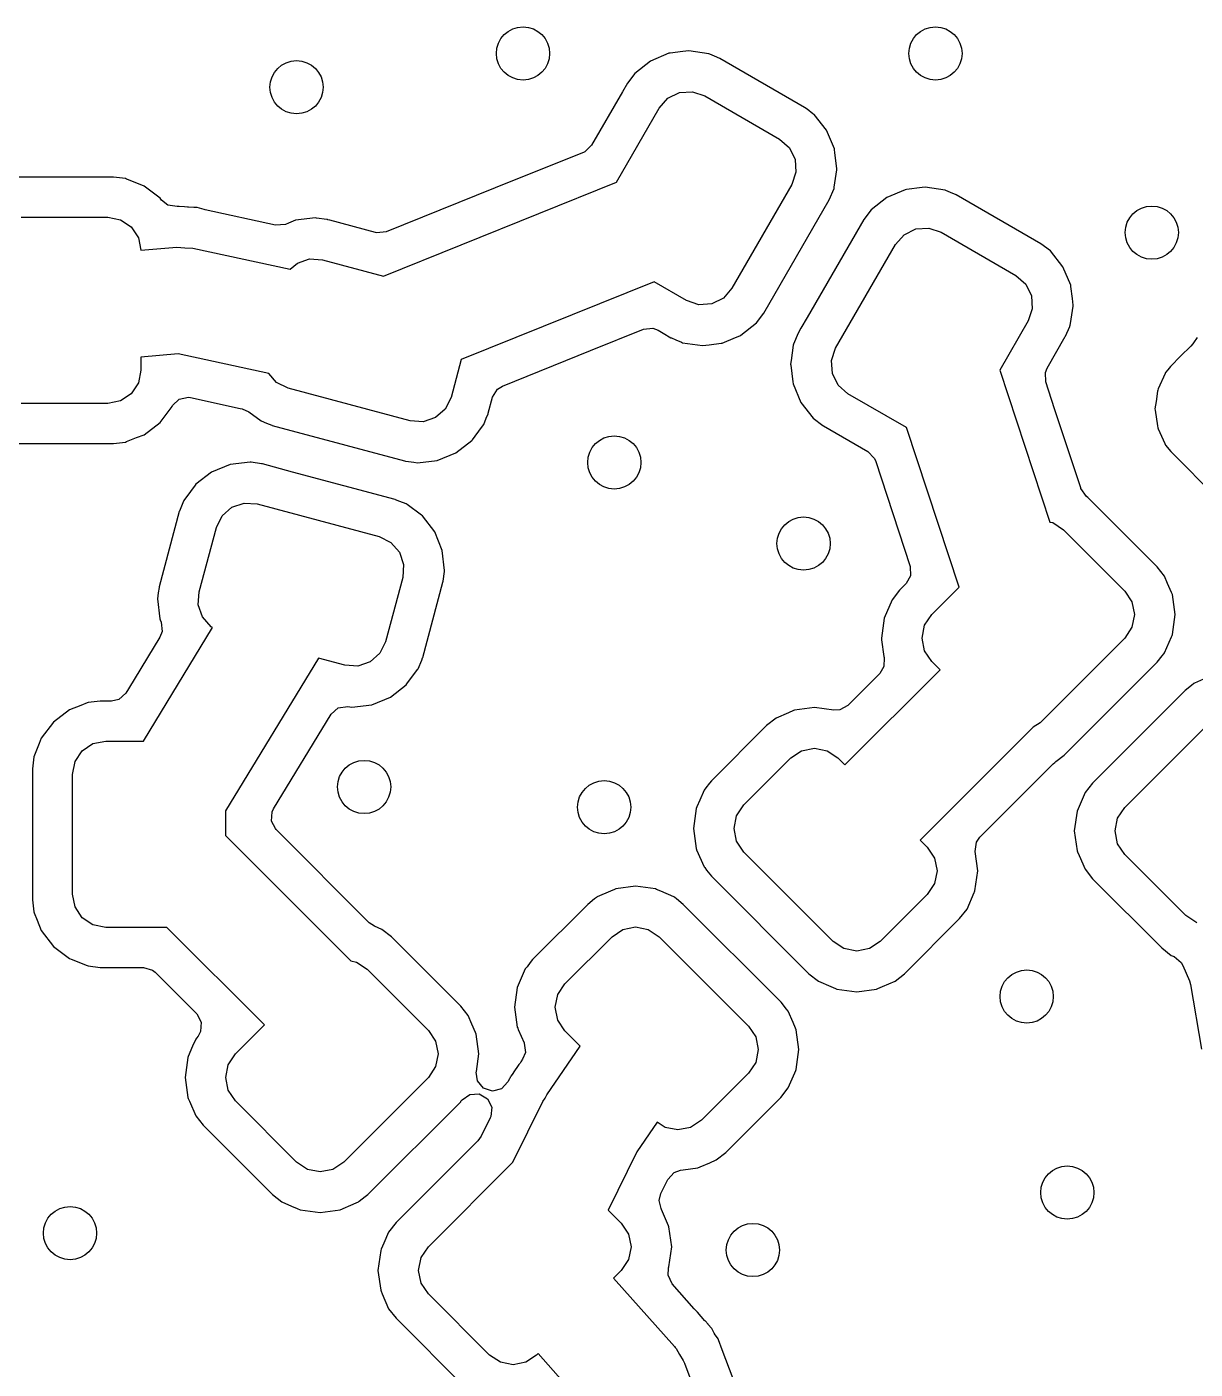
# Model space of a CAD drawing. Extents: x 4.14 to 7.68, y -5.31 to -1.77.
# Drawn here: x 6.5872 to 6.9328, y -3.6002 to -3.2031 of the extents above; entities that cross this region are included whole.
import ezdxf

# ---------------------------------------------------------------- set-up
doc = ezdxf.new("R2010")
doc.units = 0
doc.header["$MEASUREMENT"] = 0
doc.layers.add('BLACK', color=7, linetype='CONTINUOUS')

msp = doc.modelspace()

# ---------------------------------------------------------------- linework, layer by layer
at = {"layer": 'BLACK', "linetype": 'CONTINUOUS'}
for p, q in [((6.77717, -3.21095), (6.77169, -3.21325)), ((6.7775, -3.21091), (6.77717, -3.21095)), ((6.78128, -3.21043), (6.7775, -3.21091)), ((6.7775, -3.21091), (6.7775, -3.21091)), ((6.78306, -3.21021), (6.78128, -3.21043)), ((6.78893, -3.21107), (6.78306, -3.21021)), ((6.78923, -3.2112), (6.78893, -3.21107)), ((6.79061, -3.21179), (6.78923, -3.2112)), ((6.78923, -3.2112), (6.78923, -3.2112)), ((6.79221, -3.21247), (6.79061, -3.21179)), ((6.81729, -3.22695), (6.79221, -3.21247)), ((6.77169, -3.21325), (6.76704, -3.21694)), ((6.7649, -3.21979), (6.7634, -3.22239)), ((6.76704, -3.21694), (6.7649, -3.21979)), ((6.7634, -3.22239), (6.75429, -3.23817)), ((6.77431, -3.22716), (6.77684, -3.22427)), ((6.77684, -3.22427), (6.78028, -3.22258)), ((6.78028, -3.22258), (6.78411, -3.22232)), ((6.78411, -3.22232), (6.78775, -3.22356)), ((6.78775, -3.22356), (6.80991, -3.23635)), ((6.76164, -3.2491), (6.77431, -3.22716)), ((6.81805, -3.22752), (6.81729, -3.22695)), ((6.81977, -3.22882), (6.81805, -3.22752)), ((6.82013, -3.22909), (6.81977, -3.22882)), ((6.82382, -3.23374), (6.82013, -3.22909)), ((6.80991, -3.23635), (6.8128, -3.23889)), ((6.82612, -3.23922), (6.82382, -3.23374)), ((6.75185, -3.24029), (6.7309, -3.24873)), ((6.75227, -3.2401), (6.75185, -3.24029)), ((6.75429, -3.23817), (6.75227, -3.2401)), ((6.8128, -3.23889), (6.8145, -3.24233)), ((6.82617, -3.23955), (6.82612, -3.23922)), ((6.82626, -3.24029), (6.82617, -3.23955)), ((6.82617, -3.23955), (6.82617, -3.23955)), ((6.82687, -3.24511), (6.82626, -3.24029)), ((6.8145, -3.24233), (6.81475, -3.24616)), ((6.61283, -3.24761), (6.58388, -3.24761)), ((6.61637, -3.24804), (6.61283, -3.24761)), ((6.61666, -3.24816), (6.61637, -3.24804)), ((6.61727, -3.24839), (6.61666, -3.24816)), ((6.61666, -3.24816), (6.61666, -3.24816)), ((6.62189, -3.25022), (6.61727, -3.24839)), ((6.81475, -3.24616), (6.81352, -3.2498)), ((6.82606, -3.2506), (6.82682, -3.24544)), ((6.82682, -3.24544), (6.82687, -3.24511)), ((6.62662, -3.25381), (6.62189, -3.25022)), ((6.69275, -3.27685), (6.76164, -3.2491)), ((6.7309, -3.24873), (6.69353, -3.26378)), ((6.81352, -3.2498), (6.7958, -3.28048)), ((6.8246, -3.25426), (6.826, -3.25098)), ((6.826, -3.25098), (6.82606, -3.2506)), ((6.84706, -3.2513), (6.84159, -3.25361)), ((6.8474, -3.25126), (6.84706, -3.2513)), ((6.85212, -3.25067), (6.8474, -3.25126)), ((6.8474, -3.25126), (6.8474, -3.25126)), ((6.85295, -3.25056), (6.85212, -3.25067)), ((6.85883, -3.25143), (6.85295, -3.25056)), ((6.85912, -3.25155), (6.85883, -3.25143)), ((6.86048, -3.25213), (6.85912, -3.25155)), ((6.85912, -3.25155), (6.85912, -3.25155)), ((6.8621, -3.25283), (6.86048, -3.25213)), ((6.62682, -3.25408), (6.62662, -3.25381)), ((6.62706, -3.2544), (6.62682, -3.25408)), ((6.62682, -3.25408), (6.62682, -3.25408)), ((6.62897, -3.25592), (6.62706, -3.2544)), ((6.63174, -3.2563), (6.62897, -3.25592)), ((6.63225, -3.25623), (6.63174, -3.2563)), ((6.63387, -3.25638), (6.63225, -3.25623)), ((6.8052, -3.28786), (6.8246, -3.25426)), ((6.84159, -3.25361), (6.83694, -3.25729)), ((6.88718, -3.2673), (6.8621, -3.25283)), ((6.58556, -3.25944), (6.61115, -3.25944)), ((6.61115, -3.25944), (6.61492, -3.26019)), ((6.61492, -3.26019), (6.61811, -3.26232)), ((6.63478, -3.25647), (6.63387, -3.25638)), ((6.63502, -3.25648), (6.63478, -3.25647)), ((6.63661, -3.25655), (6.63502, -3.25648)), ((6.63756, -3.2566), (6.63661, -3.25655)), ((6.63967, -3.25721), (6.63756, -3.2566)), ((6.64001, -3.2573), (6.63967, -3.25721)), ((6.6608, -3.26181), (6.64001, -3.2573)), ((6.67262, -3.25965), (6.66672, -3.26034)), ((6.67294, -3.2597), (6.67262, -3.25965)), ((6.676, -3.26013), (6.67294, -3.2597)), ((6.67615, -3.26016), (6.676, -3.26013)), ((6.676, -3.26013), (6.676, -3.26013)), ((6.67629, -3.26019), (6.67615, -3.26016)), ((6.67682, -3.26034), (6.67629, -3.26019)), ((6.67629, -3.26019), (6.67629, -3.26019)), ((6.8348, -3.26014), (6.81807, -3.28911)), ((6.83694, -3.25729), (6.8348, -3.26014)), ((6.61811, -3.26232), (6.62024, -3.26552)), ((6.66372, -3.26156), (6.6608, -3.26181)), ((6.66463, -3.26119), (6.66372, -3.26156)), ((6.66672, -3.26034), (6.66463, -3.26119)), ((6.6904, -3.26397), (6.67682, -3.26034)), ((6.69075, -3.26405), (6.6904, -3.26397)), ((6.69353, -3.26378), (6.69075, -3.26405)), ((6.84673, -3.26463), (6.85018, -3.26293)), ((6.85018, -3.26293), (6.85401, -3.26268)), ((6.85401, -3.26268), (6.85765, -3.26391)), ((6.85765, -3.26391), (6.87981, -3.27671)), ((6.62024, -3.26552), (6.62098, -3.26923)), ((6.82648, -3.2982), (6.8442, -3.26752)), ((6.8442, -3.26752), (6.84673, -3.26463)), ((6.89003, -3.26944), (6.88718, -3.2673)), ((6.62098, -3.26923), (6.63164, -3.26831)), ((6.63164, -3.26831), (6.63399, -3.26848)), ((6.63399, -3.26848), (6.63634, -3.26861)), ((6.63634, -3.26861), (6.66512, -3.27486)), ((6.66724, -3.273), (6.67088, -3.27177)), ((6.67088, -3.27177), (6.67471, -3.27202)), ((6.67471, -3.27202), (6.69275, -3.27685)), ((6.89372, -3.2741), (6.89003, -3.26944)), ((6.66512, -3.27486), (6.66724, -3.273)), ((6.89602, -3.27957), (6.89372, -3.2741)), ((6.77279, -3.27856), (6.71571, -3.30156)), ((6.78235, -3.28409), (6.77279, -3.27856)), ((6.87981, -3.27671), (6.8827, -3.27924)), ((6.8827, -3.27924), (6.88439, -3.28268)), ((6.89606, -3.27991), (6.89602, -3.27957)), ((6.89652, -3.28353), (6.89606, -3.27991)), ((6.89606, -3.27991), (6.89606, -3.27991)), ((6.78599, -3.28532), (6.78235, -3.28409)), ((6.79327, -3.28337), (6.78982, -3.28507)), ((6.7958, -3.28048), (6.79327, -3.28337)), ((6.88439, -3.28268), (6.88465, -3.28652)), ((6.89676, -3.28546), (6.89652, -3.28353)), ((6.78982, -3.28507), (6.78599, -3.28532)), ((6.80306, -3.29071), (6.8052, -3.28786)), ((6.88465, -3.28652), (6.88341, -3.29015)), ((6.89596, -3.2909), (6.89671, -3.2858)), ((6.89671, -3.2858), (6.89676, -3.28546)), ((6.79841, -3.29439), (6.80306, -3.29071)), ((6.81807, -3.28911), (6.81622, -3.29232)), ((6.88341, -3.29015), (6.87501, -3.3047)), ((6.8945, -3.29461), (6.89572, -3.29175)), ((6.89572, -3.29175), (6.89577, -3.29163)), ((6.89577, -3.29163), (6.8959, -3.29134)), ((6.89577, -3.29163), (6.89577, -3.29163)), ((6.8959, -3.29134), (6.89596, -3.2909)), ((6.754, -3.29889), (6.76962, -3.29259)), ((6.76962, -3.29259), (6.7724, -3.29232)), ((6.7724, -3.29232), (6.77396, -3.2929)), ((6.77396, -3.2929), (6.77542, -3.29374)), ((6.77542, -3.29374), (6.77777, -3.2951)), ((6.77777, -3.2951), (6.77777, -3.2951)), ((6.77777, -3.2951), (6.7779, -3.29517)), ((6.7779, -3.29517), (6.77921, -3.29573)), ((6.77921, -3.29573), (6.78088, -3.29645)), ((6.79294, -3.29669), (6.79686, -3.29504)), ((6.79686, -3.29504), (6.7981, -3.29452)), ((6.7981, -3.29452), (6.79841, -3.29439)), ((6.8154, -3.29374), (6.814, -3.29702)), ((6.81622, -3.29232), (6.8154, -3.29374)), ((6.88902, -3.3041), (6.89442, -3.29474)), ((6.89442, -3.29474), (6.8945, -3.29461)), ((6.93342, -3.29504), (6.93235, -3.29657)), ((6.63199, -3.29989), (6.62099, -3.30085)), ((6.65876, -3.30571), (6.63199, -3.29989)), ((6.7279, -3.3094), (6.754, -3.29889)), ((6.78088, -3.29645), (6.78088, -3.29645)), ((6.78088, -3.29645), (6.78117, -3.29657)), ((6.78117, -3.29657), (6.78705, -3.29744)), ((6.78705, -3.29744), (6.78907, -3.29718)), ((6.78907, -3.29718), (6.7926, -3.29674)), ((6.7926, -3.29674), (6.79294, -3.29669)), ((6.7926, -3.29674), (6.7926, -3.29674)), ((6.81395, -3.29733), (6.81329, -3.30183)), ((6.814, -3.29702), (6.81395, -3.29733)), ((6.81395, -3.29733), (6.81395, -3.29733)), ((6.82525, -3.30184), (6.82648, -3.2982)), ((6.93154, -3.29759), (6.92854, -3.30059)), ((6.9321, -3.29693), (6.93154, -3.29759)), ((6.93235, -3.29657), (6.9321, -3.29693)), ((6.62099, -3.30085), (6.62099, -3.30472)), ((6.71571, -3.30156), (6.7127, -3.31277)), ((6.81329, -3.30183), (6.81313, -3.30289)), ((6.81313, -3.30289), (6.81318, -3.30323)), ((6.81318, -3.30323), (6.81379, -3.30814)), ((6.8255, -3.30567), (6.82525, -3.30184)), ((6.92551, -3.30364), (6.9247, -3.30464)), ((6.92559, -3.30354), (6.92551, -3.30364)), ((6.92551, -3.30364), (6.92551, -3.30364)), ((6.92854, -3.30059), (6.92559, -3.30354)), ((6.62099, -3.30472), (6.62024, -3.30848)), ((6.66108, -3.30835), (6.65876, -3.30571)), ((6.8272, -3.30911), (6.8255, -3.30567)), ((6.87501, -3.3047), (6.88986, -3.34963)), ((6.88851, -3.30534), (6.88902, -3.3041)), ((6.88861, -3.30814), (6.88851, -3.30534)), ((6.92394, -3.30571), (6.9219, -3.31021)), ((6.92407, -3.30543), (6.92394, -3.30571)), ((6.92394, -3.30571), (6.92394, -3.30571)), ((6.9247, -3.30464), (6.92407, -3.30543)), ((6.61811, -3.31168), (6.61492, -3.31381)), ((6.62024, -3.30848), (6.61811, -3.31168)), ((6.66452, -3.31005), (6.66108, -3.30835)), ((6.70065, -3.31973), (6.66452, -3.31005)), ((6.72496, -3.31272), (6.72642, -3.31033)), ((6.72642, -3.31033), (6.7279, -3.3094)), ((6.81379, -3.30814), (6.81388, -3.30878)), ((6.81388, -3.30878), (6.81618, -3.31426)), ((6.83009, -3.31165), (6.8272, -3.30911)), ((6.84745, -3.32167), (6.83009, -3.31165)), ((6.89126, -3.31615), (6.88861, -3.30814)), ((6.92169, -3.31092), (6.92125, -3.31395)), ((6.92174, -3.31057), (6.92169, -3.31092)), ((6.92169, -3.31092), (6.92169, -3.31092)), ((6.9219, -3.31021), (6.92174, -3.31057)), ((6.61115, -3.31456), (6.58556, -3.31456)), ((6.61492, -3.31381), (6.61115, -3.31456)), ((6.62662, -3.32019), (6.63021, -3.31546)), ((6.63021, -3.31546), (6.63031, -3.31519)), ((6.63031, -3.31519), (6.6323, -3.31326)), ((6.6323, -3.31326), (6.63503, -3.31271)), ((6.63503, -3.31271), (6.63567, -3.3128)), ((6.63567, -3.3128), (6.65036, -3.31599)), ((6.7127, -3.31277), (6.711, -3.31621)), ((6.7237, -3.31746), (6.72496, -3.31272)), ((6.81618, -3.31426), (6.81987, -3.31891)), ((6.92125, -3.31395), (6.92094, -3.31615)), ((6.65036, -3.31599), (6.65095, -3.31612)), ((6.65095, -3.31612), (6.65286, -3.31699)), ((6.65286, -3.31699), (6.65653, -3.31971)), ((6.65653, -3.31971), (6.65816, -3.32037)), ((6.70448, -3.31998), (6.70065, -3.31973)), ((6.70812, -3.31874), (6.70448, -3.31998)), ((6.711, -3.31621), (6.70812, -3.31874)), ((6.72237, -3.32076), (6.72311, -3.31891)), ((6.72311, -3.31891), (6.72364, -3.3176)), ((6.72364, -3.31759), (6.7237, -3.31746)), ((6.72364, -3.3176), (6.72364, -3.31759)), ((6.81987, -3.31891), (6.82271, -3.32105)), ((6.89388, -3.32409), (6.89126, -3.31615)), ((6.92094, -3.31615), (6.92099, -3.3165)), ((6.92099, -3.3165), (6.92165, -3.32112)), ((6.61968, -3.32465), (6.62189, -3.32378)), ((6.62189, -3.32378), (6.62662, -3.32019)), ((6.65816, -3.32037), (6.65969, -3.32098)), ((6.65969, -3.32098), (6.65969, -3.32098)), ((6.65969, -3.32098), (6.65983, -3.32104)), ((6.65983, -3.32104), (6.68163, -3.32688)), ((6.71903, -3.32526), (6.72174, -3.32161)), ((6.72174, -3.32161), (6.72237, -3.32076)), ((6.82271, -3.32105), (6.82284, -3.32112)), ((6.82284, -3.32112), (6.83599, -3.32872)), ((6.86305, -3.36887), (6.84745, -3.32167)), ((6.92165, -3.32112), (6.92174, -3.32174)), ((6.92174, -3.32174), (6.92188, -3.32206)), ((6.92188, -3.32206), (6.92188, -3.32206)), ((6.92188, -3.32206), (6.92384, -3.32637)), ((6.58388, -3.32639), (6.61283, -3.32639)), ((6.61283, -3.32639), (6.61637, -3.32596)), ((6.61637, -3.32596), (6.61666, -3.32584)), ((6.61666, -3.32584), (6.61968, -3.32465)), ((6.61666, -3.32584), (6.61666, -3.32584)), ((6.68163, -3.32688), (6.69897, -3.33152)), ((6.71413, -3.32917), (6.71883, -3.32553)), ((6.71883, -3.32553), (6.71903, -3.32526)), ((6.71903, -3.32526), (6.71903, -3.32526)), ((6.89898, -3.33953), (6.89388, -3.32409)), ((6.92384, -3.32637), (6.92407, -3.32688)), ((6.92407, -3.32688), (6.92559, -3.32877)), ((6.69897, -3.33152), (6.69921, -3.33159)), ((6.69921, -3.33159), (6.69936, -3.33161)), ((6.69936, -3.33161), (6.69936, -3.33161)), ((6.69936, -3.33161), (6.7017, -3.33194)), ((6.70274, -3.33209), (6.70864, -3.33141)), ((6.70864, -3.33141), (6.71413, -3.32917)), ((6.83599, -3.32872), (6.83792, -3.33074)), ((6.83792, -3.33074), (6.83822, -3.33146)), ((6.83822, -3.33146), (6.84857, -3.36276)), ((6.92559, -3.32877), (6.93936, -3.34254)), ((6.64187, -3.33483), (6.63717, -3.33847)), ((6.64736, -3.33259), (6.64187, -3.33483)), ((6.65326, -3.33191), (6.64736, -3.33259)), ((6.65358, -3.33195), (6.65326, -3.33191)), ((6.65664, -3.33239), (6.65358, -3.33195)), ((6.65679, -3.33241), (6.65664, -3.33239)), ((6.65664, -3.33239), (6.65664, -3.33239)), ((6.65693, -3.33245), (6.65679, -3.33241)), ((6.66583, -3.33483), (6.65693, -3.33245)), ((6.65693, -3.33245), (6.65693, -3.33245)), ((6.69617, -3.34296), (6.66583, -3.33483)), ((6.7017, -3.33194), (6.70274, -3.33209)), ((6.63697, -3.33874), (6.6356, -3.34059)), ((6.63717, -3.33847), (6.63697, -3.33874)), ((6.63697, -3.33874), (6.63697, -3.33874)), ((6.89905, -3.33973), (6.89898, -3.33953)), ((6.9007, -3.34207), (6.89905, -3.33973)), ((6.63363, -3.34324), (6.63336, -3.34391)), ((6.6356, -3.34059), (6.63363, -3.34324)), ((6.69631, -3.34302), (6.69617, -3.34296)), ((6.6976, -3.34354), (6.69631, -3.34302)), ((6.69631, -3.34302), (6.69631, -3.34302)), ((6.69947, -3.34429), (6.6976, -3.34354)), ((6.90108, -3.34237), (6.9007, -3.34207)), ((6.92156, -3.36285), (6.90108, -3.34237)), ((6.6323, -3.34654), (6.62634, -3.36881)), ((6.63236, -3.3464), (6.6323, -3.34654)), ((6.63336, -3.34391), (6.63236, -3.3464)), ((6.645, -3.34779), (6.64788, -3.34526)), ((6.64788, -3.34526), (6.65152, -3.34402)), ((6.65152, -3.34402), (6.65535, -3.34427)), ((6.65535, -3.34427), (6.69148, -3.35395)), ((6.69973, -3.34448), (6.69947, -3.34429)), ((6.70397, -3.34763), (6.69973, -3.34448)), ((6.70424, -3.34783), (6.70397, -3.34763)), ((6.70397, -3.34763), (6.70397, -3.34763)), ((6.6382, -3.37025), (6.6433, -3.35123)), ((6.6433, -3.35123), (6.645, -3.34779)), ((6.70788, -3.35252), (6.70424, -3.34783)), ((6.88986, -3.34963), (6.89071, -3.3498)), ((6.89071, -3.3498), (6.8939, -3.35193)), ((6.69148, -3.35395), (6.69492, -3.35565)), ((6.71012, -3.35802), (6.70788, -3.35252)), ((6.8939, -3.35193), (6.912, -3.37003)), ((6.69492, -3.35565), (6.69745, -3.35854)), ((6.69745, -3.35854), (6.69869, -3.36218)), ((6.7108, -3.36392), (6.71012, -3.35802)), ((6.69869, -3.36218), (6.69844, -3.36601)), ((6.84857, -3.36276), (6.84866, -3.36555)), ((6.92375, -3.36565), (6.92156, -3.36285)), ((6.69844, -3.36601), (6.69334, -3.38502)), ((6.70433, -3.38971), (6.7103, -3.36744)), ((6.7103, -3.36744), (6.71035, -3.36712)), ((6.71035, -3.36712), (6.71076, -3.36423)), ((6.71076, -3.36423), (6.7108, -3.36392)), ((6.84866, -3.36555), (6.84736, -3.36782)), ((6.92468, -3.3678), (6.92375, -3.36565)), ((6.62609, -3.37054), (6.62584, -3.37234)), ((6.62632, -3.36896), (6.62609, -3.37054)), ((6.62634, -3.36881), (6.62632, -3.36896)), ((6.62632, -3.36896), (6.62632, -3.36896)), ((6.63795, -3.37408), (6.6382, -3.37025)), ((6.84537, -3.36981), (6.84318, -3.37261)), ((6.84736, -3.36782), (6.84537, -3.36981)), ((6.85493, -3.37699), (6.86305, -3.36887)), ((6.912, -3.37003), (6.91413, -3.37322)), ((6.92584, -3.37048), (6.92468, -3.3678)), ((6.92611, -3.3711), (6.92584, -3.37048)), ((6.92692, -3.37699), (6.92611, -3.3711)), ((6.62584, -3.37234), (6.62652, -3.37823)), ((6.63918, -3.37772), (6.63795, -3.37408)), ((6.84318, -3.37261), (6.84082, -3.37806)), ((6.91413, -3.37322), (6.91488, -3.37699)), ((6.62652, -3.37823), (6.62665, -3.37855)), ((6.62665, -3.37855), (6.62665, -3.37855)), ((6.62665, -3.37855), (6.62692, -3.37923)), ((6.62692, -3.37923), (6.62721, -3.38201)), ((6.64172, -3.3806), (6.63918, -3.37772)), ((6.84082, -3.37806), (6.84001, -3.38395)), ((6.8528, -3.38018), (6.85493, -3.37699)), ((6.91488, -3.37699), (6.91413, -3.38075)), ((6.92611, -3.38287), (6.92692, -3.37699)), ((6.62169, -3.41444), (6.64216, -3.38082)), ((6.62721, -3.38201), (6.62657, -3.38368)), ((6.64216, -3.38082), (6.64172, -3.3806)), ((6.85205, -3.38395), (6.8528, -3.38018)), ((6.91413, -3.38075), (6.912, -3.38395)), ((6.92581, -3.38356), (6.92598, -3.38318)), ((6.92598, -3.38318), (6.92611, -3.38287)), ((6.92598, -3.38318), (6.92598, -3.38318)), ((6.62657, -3.38368), (6.61725, -3.39898)), ((6.69334, -3.38502), (6.69164, -3.38847)), ((6.84001, -3.38395), (6.84009, -3.38448)), ((6.84009, -3.38448), (6.84076, -3.38942)), ((6.8528, -3.38771), (6.85205, -3.38395)), ((6.912, -3.38395), (6.88695, -3.409)), ((6.92375, -3.38832), (6.92581, -3.38356)), ((6.67351, -3.3899), (6.64599, -3.4351)), ((6.68129, -3.39198), (6.67351, -3.3899)), ((6.68876, -3.391), (6.68512, -3.39223)), ((6.69164, -3.38847), (6.68876, -3.391)), ((6.70301, -3.39301), (6.70404, -3.39045)), ((6.70404, -3.39045), (6.70428, -3.38985)), ((6.70428, -3.38985), (6.70433, -3.38971)), ((6.70428, -3.38985), (6.70428, -3.38985)), ((6.84076, -3.38942), (6.84081, -3.38974)), ((6.84081, -3.38983), (6.84077, -3.39241)), ((6.84081, -3.38974), (6.84082, -3.38983)), ((6.84082, -3.38983), (6.84081, -3.38983)), ((6.85493, -3.3909), (6.8528, -3.38771)), ((6.85738, -3.39335), (6.85493, -3.3909)), ((6.89412, -3.41856), (6.92156, -3.39112)), ((6.92156, -3.39112), (6.92303, -3.38925)), ((6.92303, -3.38925), (6.92356, -3.38857)), ((6.92356, -3.38857), (6.92375, -3.38832)), ((6.92356, -3.38857), (6.92356, -3.38857)), ((6.68512, -3.39223), (6.68129, -3.39198)), ((6.69967, -3.39751), (6.70282, -3.39327)), ((6.70282, -3.39327), (6.70301, -3.39301)), ((6.82923, -3.4215), (6.85738, -3.39335)), ((6.83954, -3.39446), (6.83012, -3.40387)), ((6.84077, -3.39241), (6.83954, -3.39446)), ((6.61725, -3.39898), (6.61649, -3.40023)), ((6.69477, -3.40142), (6.69947, -3.39778)), ((6.69947, -3.39778), (6.69967, -3.39751)), ((6.69967, -3.39751), (6.69967, -3.39751)), ((6.93173, -3.39799), (6.92988, -3.39944)), ((6.93243, -3.39744), (6.93173, -3.39799)), ((6.93268, -3.39725), (6.93243, -3.39744)), ((6.93243, -3.39744), (6.93243, -3.39744)), ((6.93705, -3.39536), (6.93268, -3.39725)), ((6.60504, -3.40316), (6.6032, -3.40389)), ((6.60534, -3.40304), (6.60504, -3.40316)), ((6.60504, -3.40316), (6.60504, -3.40316)), ((6.60888, -3.40261), (6.60534, -3.40304)), ((6.61226, -3.40261), (6.60888, -3.40261)), ((6.61443, -3.40211), (6.61226, -3.40261)), ((6.61649, -3.40023), (6.61443, -3.40211)), ((6.68928, -3.40366), (6.69477, -3.40142)), ((6.92988, -3.39944), (6.90244, -3.42688)), ((6.59982, -3.40522), (6.59509, -3.40881)), ((6.6032, -3.40389), (6.59982, -3.40522)), ((6.66021, -3.43449), (6.67724, -3.40651)), ((6.67724, -3.40651), (6.67931, -3.40463)), ((6.67931, -3.40463), (6.68218, -3.40418)), ((6.68218, -3.40418), (6.68338, -3.40435)), ((6.68338, -3.40435), (6.68928, -3.40366)), ((6.81256, -3.40605), (6.80885, -3.40766)), ((6.81399, -3.40543), (6.81256, -3.40605)), ((6.8143, -3.4053), (6.81399, -3.40543)), ((6.81399, -3.40543), (6.81399, -3.40543)), ((6.82018, -3.40449), (6.8143, -3.4053)), ((6.82594, -3.40528), (6.82018, -3.40449)), ((6.82767, -3.40521), (6.82594, -3.40528)), ((6.83012, -3.40387), (6.82767, -3.40521)), ((6.59509, -3.40881), (6.5915, -3.41354)), ((6.80605, -3.40985), (6.78975, -3.42615)), ((6.80885, -3.40766), (6.80605, -3.40985)), ((6.88491, -3.41036), (6.8515, -3.44377)), ((6.88695, -3.409), (6.88491, -3.41036)), ((6.912, -3.43405), (6.93705, -3.409)), ((6.59088, -3.4151), (6.58951, -3.41856)), ((6.5915, -3.41354), (6.59088, -3.4151)), ((6.6036, -3.41732), (6.60679, -3.41519)), ((6.60679, -3.41519), (6.61056, -3.41444)), ((6.61056, -3.41444), (6.62169, -3.41444)), ((6.58931, -3.41907), (6.58889, -3.4226)), ((6.58951, -3.41856), (6.58931, -3.41907)), ((6.60147, -3.42052), (6.6036, -3.41732)), ((6.81322, -3.41941), (6.81642, -3.41728)), ((6.81642, -3.41728), (6.82018, -3.41653)), ((6.82018, -3.41653), (6.82395, -3.41728)), ((6.82395, -3.41728), (6.82714, -3.41941)), ((6.89165, -3.42049), (6.89412, -3.41856)), ((6.58889, -3.4226), (6.58889, -3.4614)), ((6.60072, -3.42428), (6.60147, -3.42052)), ((6.7993, -3.43333), (6.81322, -3.41941)), ((6.82714, -3.41941), (6.82923, -3.4215)), ((6.87912, -3.43289), (6.89083, -3.42118)), ((6.89083, -3.42118), (6.89134, -3.42078)), ((6.89132, -3.42075), (6.89165, -3.42049)), ((6.89134, -3.42078), (6.89132, -3.42075)), ((6.60072, -3.45972), (6.60072, -3.42428)), ((6.7892, -3.42686), (6.78808, -3.42829)), ((6.78975, -3.42615), (6.7892, -3.42686)), ((6.90244, -3.42688), (6.90025, -3.42968)), ((6.78755, -3.42896), (6.78627, -3.43193)), ((6.78808, -3.42829), (6.78755, -3.42896)), ((6.90025, -3.42968), (6.89789, -3.43513)), ((6.6598, -3.43534), (6.66021, -3.43449)), ((6.78519, -3.43441), (6.78439, -3.44029)), ((6.7854, -3.43392), (6.78519, -3.43441)), ((6.78627, -3.43193), (6.7854, -3.43392)), ((6.79717, -3.43652), (6.7993, -3.43333)), ((6.87099, -3.44101), (6.87912, -3.43289)), ((6.90987, -3.43725), (6.912, -3.43405)), ((6.64599, -3.4351), (6.64599, -3.44237)), ((6.6596, -3.43813), (6.6598, -3.43534)), ((6.66078, -3.44029), (6.6596, -3.43813)), ((6.79642, -3.44029), (6.79717, -3.43652)), ((6.89789, -3.43513), (6.89708, -3.44101)), ((6.90912, -3.44101), (6.90987, -3.43725)), ((6.64599, -3.44237), (6.6831, -3.47948)), ((6.66094, -3.44058), (6.66078, -3.44029)), ((6.68853, -3.46818), (6.66094, -3.44058)), ((6.78439, -3.44029), (6.78519, -3.44617)), ((6.79717, -3.44406), (6.79642, -3.44029)), ((6.86813, -3.44429), (6.86913, -3.44288)), ((6.86913, -3.44288), (6.87099, -3.44101)), ((6.89708, -3.44101), (6.89789, -3.4469)), ((6.90987, -3.44478), (6.90912, -3.44101)), ((6.78519, -3.44617), (6.78533, -3.44648)), ((6.78533, -3.44648), (6.78533, -3.44648)), ((6.78533, -3.44648), (6.78536, -3.44656)), ((6.78536, -3.44656), (6.78755, -3.45162)), ((6.7993, -3.44725), (6.79717, -3.44406)), ((6.8515, -3.44377), (6.85359, -3.44586)), ((6.85359, -3.44586), (6.85572, -3.44905)), ((6.86772, -3.44706), (6.86813, -3.44429)), ((6.89789, -3.4469), (6.89802, -3.44721)), ((6.912, -3.44797), (6.90987, -3.44478)), ((6.82575, -3.4737), (6.7993, -3.44725)), ((6.85572, -3.44905), (6.85647, -3.45282)), ((6.86851, -3.45282), (6.86772, -3.44706)), ((6.89802, -3.44721), (6.89802, -3.44721)), ((6.89802, -3.44721), (6.8985, -3.44831)), ((6.8985, -3.44831), (6.90025, -3.45235)), ((6.9301, -3.46607), (6.912, -3.44797)), ((6.78755, -3.45162), (6.78775, -3.45187)), ((6.78775, -3.45187), (6.78775, -3.45187)), ((6.78775, -3.45187), (6.78831, -3.45259)), ((6.78831, -3.45259), (6.78975, -3.45442)), ((6.78975, -3.45442), (6.81858, -3.48325)), ((6.85647, -3.45282), (6.85572, -3.45658)), ((6.8677, -3.4587), (6.86851, -3.45282)), ((6.90025, -3.45235), (6.90244, -3.45515)), ((6.75985, -3.45887), (6.75596, -3.46055)), ((6.7611, -3.45833), (6.75985, -3.45887)), ((6.76141, -3.45819), (6.7611, -3.45833)), ((6.7611, -3.45833), (6.7611, -3.45833)), ((6.76729, -3.45739), (6.76141, -3.45819)), ((6.77317, -3.45819), (6.76729, -3.45739)), ((6.77348, -3.45833), (6.77317, -3.45819)), ((6.77473, -3.45887), (6.77348, -3.45833)), ((6.77348, -3.45833), (6.77348, -3.45833)), ((6.77862, -3.46055), (6.77473, -3.45887)), ((6.85572, -3.45658), (6.85359, -3.45978)), ((6.86757, -3.45901), (6.8677, -3.4587)), ((6.90244, -3.45515), (6.92292, -3.47563)), ((6.58889, -3.4614), (6.58931, -3.46493)), ((6.60147, -3.46348), (6.60072, -3.45972)), ((6.75315, -3.46275), (6.73685, -3.47905)), ((6.75519, -3.46115), (6.75315, -3.46275)), ((6.75571, -3.46075), (6.75519, -3.46115)), ((6.75596, -3.46055), (6.75571, -3.46075)), ((6.75571, -3.46075), (6.75571, -3.46075)), ((6.77887, -3.46075), (6.77862, -3.46055)), ((6.77939, -3.46115), (6.77887, -3.46075)), ((6.77887, -3.46075), (6.77887, -3.46075)), ((6.78142, -3.46275), (6.77939, -3.46115)), ((6.81025, -3.49158), (6.78142, -3.46275)), ((6.85359, -3.45978), (6.83967, -3.4737)), ((6.86534, -3.46415), (6.86748, -3.4592)), ((6.86748, -3.4592), (6.86757, -3.45901)), ((6.86757, -3.45901), (6.86757, -3.45901)), ((6.58931, -3.46493), (6.58943, -3.46523)), ((6.58943, -3.46523), (6.58943, -3.46523)), ((6.58943, -3.46523), (6.59028, -3.46739)), ((6.6036, -3.46668), (6.60147, -3.46348)), ((6.60679, -3.46881), (6.6036, -3.46668)), ((6.86315, -3.46695), (6.86534, -3.46415)), ((6.93329, -3.4682), (6.9301, -3.46607)), ((6.59028, -3.46739), (6.5915, -3.47046)), ((6.5915, -3.47046), (6.59509, -3.47519)), ((6.61056, -3.46956), (6.60679, -3.46881)), ((6.62864, -3.46956), (6.61056, -3.46956)), ((6.6575, -3.49842), (6.62864, -3.46956)), ((6.69007, -3.46922), (6.68853, -3.46818)), ((6.69228, -3.47018), (6.69007, -3.46922)), ((6.69508, -3.47237), (6.69228, -3.47018)), ((6.76033, -3.4723), (6.76352, -3.47017)), ((6.76352, -3.47017), (6.76729, -3.46942)), ((6.76729, -3.46942), (6.77106, -3.47017)), ((6.77106, -3.47017), (6.77425, -3.4723)), ((6.84685, -3.48325), (6.86315, -3.46695)), ((6.71556, -3.49285), (6.69508, -3.47237)), ((6.74641, -3.48622), (6.76033, -3.4723)), ((6.77425, -3.4723), (6.8007, -3.49875)), ((6.82894, -3.47583), (6.82575, -3.4737)), ((6.83967, -3.4737), (6.83648, -3.47583)), ((6.59509, -3.47519), (6.59982, -3.47878)), ((6.83271, -3.47658), (6.82894, -3.47583)), ((6.83648, -3.47583), (6.83271, -3.47658)), ((6.92292, -3.47563), (6.92572, -3.47782)), ((6.92572, -3.47782), (6.92601, -3.47795)), ((6.92601, -3.47795), (6.92601, -3.47795)), ((6.92601, -3.47795), (6.92658, -3.47819)), ((6.92658, -3.47819), (6.92873, -3.47998)), ((6.59982, -3.47878), (6.60032, -3.47897)), ((6.60032, -3.47897), (6.60504, -3.48084)), ((6.60504, -3.48084), (6.60504, -3.48084)), ((6.60504, -3.48084), (6.60534, -3.48096)), ((6.60534, -3.48096), (6.60888, -3.48139)), ((6.60888, -3.48139), (6.62169, -3.48139)), ((6.62169, -3.48139), (6.62437, -3.48218)), ((6.62437, -3.48218), (6.62519, -3.48284)), ((6.6831, -3.47948), (6.68471, -3.4798)), ((6.68471, -3.4798), (6.6879, -3.48193)), ((6.6879, -3.48193), (6.706, -3.50003)), ((6.73466, -3.48185), (6.7323, -3.4873)), ((6.73518, -3.48119), (6.73466, -3.48185)), ((6.73614, -3.47996), (6.73518, -3.48119)), ((6.73685, -3.47905), (6.73614, -3.47996)), ((6.92873, -3.47998), (6.92916, -3.48078)), ((6.92916, -3.48078), (6.93112, -3.48532)), ((6.62519, -3.48284), (6.63749, -3.49514)), ((6.74428, -3.48942), (6.74641, -3.48622)), ((6.81858, -3.48325), (6.82138, -3.48545)), ((6.82138, -3.48545), (6.82509, -3.48706)), ((6.84033, -3.48706), (6.84404, -3.48545)), ((6.84404, -3.48545), (6.84685, -3.48325)), ((6.93112, -3.48532), (6.93146, -3.48646)), ((6.93146, -3.48646), (6.93468, -3.50556)), ((6.7323, -3.4873), (6.73149, -3.49318)), ((6.74353, -3.49318), (6.74428, -3.48942)), ((6.82509, -3.48706), (6.82643, -3.48764)), ((6.82643, -3.48764), (6.82683, -3.48781)), ((6.82683, -3.48781), (6.83271, -3.48861)), ((6.83271, -3.48861), (6.83859, -3.48781)), ((6.83859, -3.48781), (6.83899, -3.48764)), ((6.83899, -3.48764), (6.84033, -3.48706)), ((6.71775, -3.49565), (6.71556, -3.49285)), ((6.73149, -3.49318), (6.7323, -3.49907)), ((6.74428, -3.49695), (6.74353, -3.49318)), ((6.81034, -3.49169), (6.81025, -3.49158)), ((6.81193, -3.49371), (6.81034, -3.49169)), ((6.81245, -3.49438), (6.81193, -3.49371)), ((6.8139, -3.49773), (6.81245, -3.49438)), ((6.63749, -3.49514), (6.63883, -3.49759)), ((6.63883, -3.49759), (6.63863, -3.50038)), ((6.64893, -3.50699), (6.6575, -3.49842)), ((6.71884, -3.49817), (6.71775, -3.49565)), ((6.71993, -3.50069), (6.71884, -3.49817)), ((6.74641, -3.50014), (6.74428, -3.49695)), ((6.81461, -3.49938), (6.8139, -3.49773)), ((6.63737, -3.50236), (6.63718, -3.50261)), ((6.63789, -3.50171), (6.63737, -3.50236)), ((6.63737, -3.50236), (6.63737, -3.50236)), ((6.63863, -3.50038), (6.63789, -3.50171)), ((6.706, -3.50003), (6.70813, -3.50322)), ((6.72011, -3.5011), (6.71993, -3.50069)), ((6.72092, -3.50699), (6.72011, -3.5011)), ((6.7323, -3.49907), (6.73243, -3.49938)), ((6.73243, -3.49938), (6.73243, -3.49938)), ((6.73243, -3.49938), (6.73258, -3.49971)), ((6.73258, -3.49971), (6.73433, -3.50375)), ((6.75091, -3.50464), (6.74641, -3.50014)), ((6.8007, -3.49875), (6.80283, -3.50194)), ((6.80283, -3.50194), (6.80358, -3.50571)), ((6.81481, -3.49983), (6.81461, -3.49938)), ((6.81561, -3.50571), (6.81481, -3.49983)), ((6.63627, -3.50472), (6.63498, -3.5077)), ((6.63718, -3.50261), (6.63627, -3.50472)), ((6.70813, -3.50322), (6.70888, -3.50699)), ((6.73433, -3.50375), (6.73434, -3.50379)), ((6.73434, -3.50379), (6.73469, -3.50657)), ((6.74101, -3.5191), (6.75091, -3.50464)), ((6.80358, -3.50571), (6.80283, -3.50948)), ((6.81481, -3.51159), (6.81561, -3.50571)), ((6.63482, -3.50806), (6.63401, -3.51395)), ((6.63498, -3.5077), (6.63482, -3.50806)), ((6.64605, -3.51395), (6.6468, -3.51018)), ((6.6468, -3.51018), (6.64893, -3.50699)), ((6.70888, -3.50699), (6.70813, -3.51075)), ((6.7202, -3.51223), (6.72092, -3.50699)), ((6.73274, -3.51016), (6.73111, -3.51262)), ((6.73291, -3.50992), (6.73274, -3.51016)), ((6.73274, -3.51016), (6.73274, -3.51016)), ((6.73301, -3.50983), (6.73291, -3.50992)), ((6.73311, -3.50969), (6.73301, -3.50983)), ((6.73339, -3.50928), (6.73311, -3.50969)), ((6.73388, -3.50856), (6.73339, -3.50928)), ((6.73469, -3.50657), (6.73388, -3.50856)), ((6.80283, -3.50948), (6.8007, -3.51267)), ((6.63401, -3.51395), (6.63482, -3.51983)), ((6.6468, -3.51771), (6.64605, -3.51395)), ((6.706, -3.51395), (6.68095, -3.539)), ((6.70813, -3.51075), (6.706, -3.51395)), ((6.72018, -3.51237), (6.7202, -3.51223)), ((6.72052, -3.51497), (6.72018, -3.51237)), ((6.72999, -3.51433), (6.72954, -3.51523)), ((6.73006, -3.51419), (6.72999, -3.51433)), ((6.72999, -3.51433), (6.72999, -3.51433)), ((6.73016, -3.51404), (6.73006, -3.51419)), ((6.73024, -3.5139), (6.73016, -3.51404)), ((6.7303, -3.5138), (6.73024, -3.5139)), ((6.73043, -3.51361), (6.7303, -3.5138)), ((6.73107, -3.51267), (6.73043, -3.51361)), ((6.73111, -3.51262), (6.73107, -3.51267)), ((6.8007, -3.51267), (6.78678, -3.52659)), ((6.81245, -3.51704), (6.81439, -3.51256)), ((6.81439, -3.51256), (6.81467, -3.5119)), ((6.81467, -3.5119), (6.81481, -3.51159)), ((6.81467, -3.5119), (6.81467, -3.5119)), ((6.64893, -3.5209), (6.6468, -3.51771)), ((6.72229, -3.51714), (6.72052, -3.51497)), ((6.72495, -3.518), (6.72229, -3.51714)), ((6.72765, -3.51729), (6.72495, -3.518)), ((6.72954, -3.51523), (6.72765, -3.51729)), ((6.81025, -3.51985), (6.81245, -3.51704)), ((6.63482, -3.51983), (6.63495, -3.52014)), ((6.63495, -3.52014), (6.63495, -3.52014)), ((6.63495, -3.52014), (6.63533, -3.521)), ((6.63533, -3.521), (6.63718, -3.52528)), ((6.66703, -3.539), (6.64893, -3.5209)), ((6.68812, -3.54856), (6.71556, -3.52112)), ((6.71556, -3.52112), (6.71565, -3.521)), ((6.71565, -3.521), (6.71596, -3.5206)), ((6.71565, -3.521), (6.71565, -3.521)), ((6.71596, -3.5206), (6.71824, -3.51898)), ((6.71824, -3.51898), (6.72103, -3.51884)), ((6.72103, -3.51884), (6.72345, -3.52024)), ((6.72345, -3.52024), (6.72473, -3.52272)), ((6.73101, -3.53905), (6.73987, -3.52104)), ((6.73987, -3.52104), (6.74052, -3.52012)), ((6.74052, -3.52012), (6.74101, -3.5191)), ((6.79395, -3.53615), (6.81025, -3.51985)), ((6.63718, -3.52528), (6.63937, -3.52808)), ((6.72432, -3.52586), (6.72162, -3.53133)), ((6.72447, -3.5255), (6.72432, -3.52586)), ((6.72473, -3.52272), (6.72447, -3.5255)), ((6.63937, -3.52808), (6.65985, -3.54856)), ((6.77368, -3.52714), (6.76763, -3.53597)), ((6.77605, -3.52872), (6.77368, -3.52714)), ((6.77982, -3.52947), (6.77605, -3.52872)), ((6.78358, -3.52872), (6.77982, -3.52947)), ((6.78678, -3.52659), (6.78358, -3.52872)), ((6.72068, -3.53265), (6.69644, -3.55688)), ((6.72162, -3.53133), (6.72068, -3.53265)), ((6.76763, -3.53597), (6.75916, -3.55318)), ((6.79115, -3.53834), (6.79395, -3.53615)), ((6.67022, -3.54113), (6.66703, -3.539)), ((6.67399, -3.54188), (6.67022, -3.54113)), ((6.67775, -3.54113), (6.67399, -3.54188)), ((6.68095, -3.539), (6.67775, -3.54113)), ((6.706, -3.56405), (6.73101, -3.53905)), ((6.7768, -3.54413), (6.77869, -3.54207)), ((6.77869, -3.54207), (6.78058, -3.5414)), ((6.78058, -3.5414), (6.78136, -3.54129)), ((6.78136, -3.54129), (6.7857, -3.5407)), ((6.7857, -3.5407), (6.78638, -3.54041)), ((6.78638, -3.54041), (6.78922, -3.53918)), ((6.78922, -3.53918), (6.79115, -3.53834)), ((6.77476, -3.54828), (6.7768, -3.54413)), ((6.65985, -3.54856), (6.66265, -3.55075)), ((6.68557, -3.55056), (6.68734, -3.54917)), ((6.68734, -3.54917), (6.68812, -3.54856)), ((6.77425, -3.5503), (6.77476, -3.54828)), ((6.66265, -3.55075), (6.6655, -3.55199)), ((6.6655, -3.55199), (6.6672, -3.55272)), ((6.6672, -3.55272), (6.6681, -3.55311)), ((6.6681, -3.55311), (6.67399, -3.55392)), ((6.67399, -3.55392), (6.67987, -3.55311)), ((6.67987, -3.55311), (6.68144, -3.55243)), ((6.68144, -3.55243), (6.68241, -3.55201)), ((6.68241, -3.55201), (6.68532, -3.55075)), ((6.68532, -3.55075), (6.68557, -3.55056)), ((6.75916, -3.55318), (6.76307, -3.5571)), ((6.77487, -3.5527), (6.77425, -3.5503)), ((6.77482, -3.55272), (6.77487, -3.5527)), ((6.77495, -3.55301), (6.77482, -3.55272)), ((6.77705, -3.55786), (6.77495, -3.55301)), ((6.77495, -3.55301), (6.77495, -3.55301)), ((6.69644, -3.55688), (6.69425, -3.55968)), ((6.76307, -3.5571), (6.7652, -3.56029)), ((6.77718, -3.55817), (6.77705, -3.55786)), ((6.77799, -3.56405), (6.77718, -3.55817)), ((6.69425, -3.55968), (6.69284, -3.56294)), ((6.7652, -3.56029), (6.76595, -3.56405)), ((6.69189, -3.56513), (6.69108, -3.57101)), ((6.69207, -3.56472), (6.69189, -3.56513)), ((6.69284, -3.56294), (6.69207, -3.56472)), ((6.70387, -3.56725), (6.706, -3.56405)), ((6.76595, -3.56405), (6.7652, -3.56782)), ((6.77718, -3.56994), (6.77799, -3.56405)), ((6.70312, -3.57101), (6.70387, -3.56725)), ((6.7652, -3.56782), (6.76307, -3.57101)), ((6.77705, -3.57025), (6.77718, -3.56994)), ((6.69108, -3.57101), (6.69189, -3.5769)), ((6.70387, -3.57478), (6.70312, -3.57101)), ((6.76307, -3.57101), (6.76077, -3.57332)), ((6.76077, -3.57332), (6.77876, -3.59353)), ((6.7769, -3.57246), (6.77702, -3.57035)), ((6.77809, -3.57498), (6.7769, -3.57246)), ((6.77702, -3.57035), (6.77705, -3.57025)), ((6.69189, -3.5769), (6.69202, -3.57721)), ((6.69202, -3.57721), (6.69202, -3.57721)), ((6.69202, -3.57721), (6.69234, -3.57793)), ((6.69234, -3.57793), (6.69425, -3.58235)), ((6.706, -3.57797), (6.70387, -3.57478)), ((6.7241, -3.59607), (6.706, -3.57797)), ((6.78465, -3.58235), (6.77809, -3.57498)), ((6.69425, -3.58235), (6.69644, -3.58515)), ((6.69644, -3.58515), (6.71692, -3.60563)), ((6.78538, -3.58317), (6.78465, -3.58235)), ((6.78543, -3.58322), (6.78538, -3.58317)), ((6.78547, -3.58325), (6.78543, -3.58322)), ((6.78557, -3.58336), (6.78547, -3.58325)), ((6.78783, -3.58592), (6.78557, -3.58336)), ((6.78557, -3.58336), (6.78557, -3.58336)), ((6.78784, -3.58594), (6.78783, -3.58592)), ((6.78873, -3.58693), (6.78784, -3.58594)), ((6.78881, -3.58702), (6.78873, -3.58693)), ((6.78873, -3.58693), (6.78873, -3.58693)), ((6.78883, -3.58705), (6.78881, -3.58702)), ((6.78886, -3.58709), (6.78883, -3.58705)), ((6.78969, -3.58803), (6.78886, -3.58709)), ((6.78989, -3.58825), (6.78969, -3.58803)), ((6.78969, -3.58803), (6.78969, -3.58803)), ((6.79057, -3.58956), (6.78989, -3.58825)), ((6.79086, -3.59005), (6.79057, -3.58956)), ((6.77876, -3.59353), (6.77898, -3.59387)), ((6.77898, -3.59387), (6.77929, -3.59415)), ((6.79152, -3.59102), (6.79086, -3.59005)), ((6.79169, -3.59127), (6.79152, -3.59102)), ((6.79152, -3.59102), (6.79152, -3.59102)), ((6.7918, -3.59155), (6.79169, -3.59127)), ((6.7929, -3.59451), (6.7918, -3.59155)), ((6.7918, -3.59155), (6.7918, -3.59155)), ((6.72729, -3.5982), (6.7241, -3.59607)), ((6.73801, -3.59607), (6.73482, -3.5982)), ((6.73846, -3.59563), (6.73801, -3.59607)), ((6.7533, -3.6123), (6.73846, -3.59563)), ((6.77929, -3.59415), (6.78031, -3.59594)), ((6.78031, -3.59594), (6.78142, -3.59768)), ((6.78142, -3.59768), (6.78153, -3.59807)), ((6.79291, -3.59454), (6.7929, -3.59451)), ((6.79724, -3.606), (6.79291, -3.59454)), ((6.73105, -3.59895), (6.72729, -3.5982)), ((6.73482, -3.5982), (6.73105, -3.59895)), ((6.78153, -3.59807), (6.78173, -3.59843)), ((6.78173, -3.59843), (6.79027, -3.62101))]:
    msp.add_line(p, q, dxfattribs=at)
at = {"layer": 'BLACK'}
for centre in [(6.734, -3.211), (6.856, -3.211), (6.667, -3.221), (6.92, -3.264), (6.761, -3.332), (6.817, -3.356), (6.687, -3.428), (6.758, -3.434), (6.883, -3.49), (6.895, -3.548), (6.6, -3.56), (6.802, -3.565)]:
    msp.add_circle(centre, 0.00787, dxfattribs=at)

doc.saveas('drawing.dxf')
